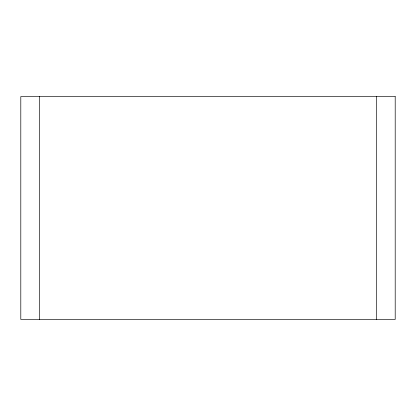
<?xml version="1.0" encoding="UTF-8"?>
<svg xmlns="http://www.w3.org/2000/svg" width="416" height="416" viewBox="0 0 416 416"><rect width="100%" height="100%" fill="white"/><g stroke="black" fill="none" stroke-linecap="round" stroke-linejoin="round"><path stroke-width="0.62" d="M376.48 96.569L376.48 319.431M39.52 96.569L39.52 319.431M395.2 96.569L20.8 96.569L20.8 319.431L395.2 319.431L395.2 96.569"/></g></svg>
